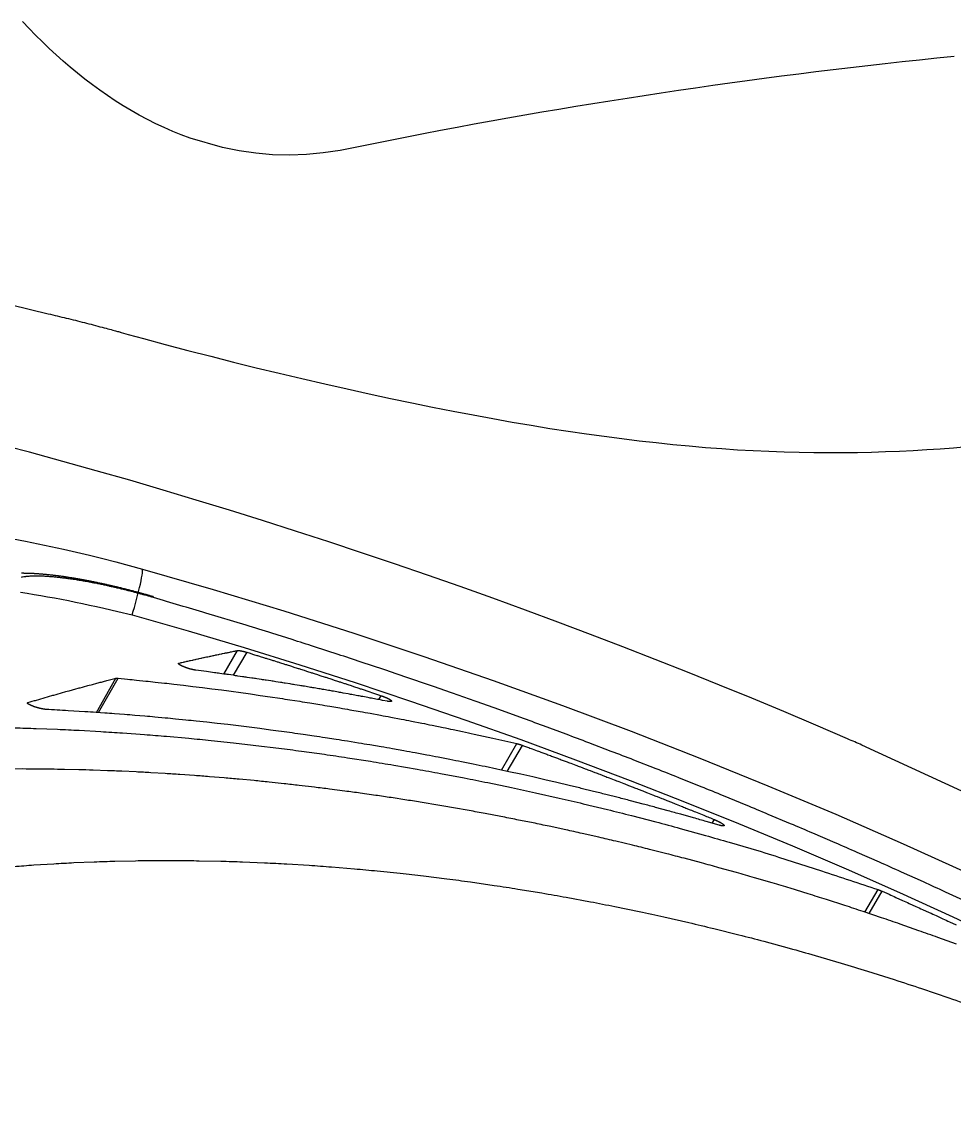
# Model space of a CAD drawing. Extents: x 403 to 503, y 484 to 637.
# Drawn here: x 419.507 to 423.041, y 522.696 to 526.83 of the extents above; entities that cross this region are included whole.
import ezdxf

# ---------------------------------------------------------------- set-up
doc = ezdxf.new("R2010")
doc.units = 0
doc.header["$MEASUREMENT"] = 0
doc.layers.add('1', color=4, linetype='Continuous')
doc.layers.add('204', color=7, linetype='Continuous')

# ---------------------------------------------------------------- blocks, each defined once
blk = doc.blocks.new('69')
at = {"layer": '204', "color": 4, "linetype": 'Continuous'}
for p, q in [((-3.0141, 4.8357), (-2.9632, 4.9246)), ((-2.9277, 4.9183), (-2.9795, 4.8309)), ((-3.1857, 4.8742), (-3.184, 4.8772)), ((-3.4974, 4.6901), (-3.4233, 4.8196)), ((-3.4898, 4.6896), (-3.4148, 4.8198)), ((-3.7586, 4.7249), (-3.7571, 4.7275)), ((-2.4266, 4.7387), (-2.4177, 4.7537)), ((-1.9615, 4.4713), (-1.9032, 4.5718)), ((-1.94, 4.4667), (-1.8817, 4.5652)), ((-1.1627, 4.27), (-1.1545, 4.2837)), ((-0.5844, 3.9331), (-0.5346, 4.0185)), ((-0.5683, 3.9278), (-0.5183, 4.012))]:
    blk.add_line(p, q, dxfattribs=at)
for points in [[(-3.2828, 5.1292), (-3.2866, 5.1303, 0.00024), (-3.2903, 5.1314), (-3.294, 5.1325, 0.000239), (-3.2978, 5.1335), (-3.3015, 5.1346, 0.00033), (-3.3053, 5.1356), (-3.309, 5.1367, 0.000311), (-3.3127, 5.1377), (-3.3165, 5.1388, 0.000315), (-3.3202, 5.1398), (-3.3239, 5.1408, 0.00031), (-3.3276, 5.1418), (-3.3314, 5.1429, 0.000314), (-3.3351, 5.1439), (-3.3388, 5.1449, 0.000316), (-3.3425, 5.1459), (-3.3462, 5.1469, 0.000319), (-3.35, 5.1478), (-3.3537, 5.1488, 0.000319), (-3.3574, 5.1498), (-3.3611, 5.1508, 0.000316), (-3.3648, 5.1517), (-3.3685, 5.1527, 0.000315), (-3.3722, 5.1536), (-3.3759, 5.1546, 0.000319), (-3.3796, 5.1555), (-3.3833, 5.1565, 0.000322), (-3.387, 5.1574), (-3.3906, 5.1583, 0.000325), (-3.3943, 5.1592), (-3.398, 5.1601, 0.000329), (-3.4017, 5.161), (-3.4053, 5.1619, 0.000332), (-3.409, 5.1628), (-3.4126, 5.1637, 0.000336), (-3.4163, 5.1646), (-3.4199, 5.1655, 0.000338), (-3.4236, 5.1663), (-3.4272, 5.1672, 0.000338), (-3.4308, 5.1681), (-3.4345, 5.1689, 0.000338), (-3.4381, 5.1697), (-3.4417, 5.1706, 0.000339), (-3.4453, 5.1714), (-3.4489, 5.1722, 0.00034), (-3.4525, 5.173), (-3.4561, 5.1738, 0.000343), (-3.4597, 5.1746), (-3.4633, 5.1754, 0.000347), (-3.4668, 5.1762), (-3.4704, 5.177, 0.000351), (-3.474, 5.1778), (-3.4775, 5.1785, 0.000355), (-3.4811, 5.1793), (-3.4846, 5.1801, 0.000359), (-3.4881, 5.1808), (-3.4917, 5.1816, 0.000364), (-3.4952, 5.1823), (-3.4987, 5.183, 0.000369), (-3.5022, 5.1837), (-3.5057, 5.1844, 0.000373), (-3.5092, 5.1851), (-3.5127, 5.1858, 0.000378), (-3.5161, 5.1865), (-3.5196, 5.1872, 0.000383), (-3.5231, 5.1879), (-3.5265, 5.1886, 0.000387), (-3.53, 5.1892), (-3.5334, 5.1899, 0.000389), (-3.5368, 5.1905), (-3.5402, 5.1912, 0.000393), (-3.5436, 5.1918), (-3.547, 5.1924, 0.000396), (-3.5504, 5.1931), (-3.5538, 5.1937, 0.0004), (-3.5572, 5.1943), (-3.5606, 5.1949, 0.000403), (-3.5639, 5.1955), (-3.5673, 5.1961, 0.000408), (-3.5706, 5.1966), (-3.5739, 5.1972, 0.000412), (-3.5773, 5.1978), (-3.5806, 5.1983, 0.000417), (-3.5839, 5.1989), (-3.5871, 5.1994, 0.000424), (-3.5904, 5.1999), (-3.5937, 5.2005, 0.000433), (-3.5969, 5.201), (-3.6002, 5.2015, 0.000441), (-3.6034, 5.202), (-3.6067, 5.2025, 0.00045), (-3.6099, 5.203), (-3.6131, 5.2035, 0.000459), (-3.6163, 5.2039), (-3.6195, 5.2044, 0.000468), (-3.6226, 5.2049), (-3.6258, 5.2053, 0.000477), (-3.629, 5.2057), (-3.6321, 5.2062, 0.000487), (-3.6352, 5.2066), (-3.6384, 5.207, 0.000497), (-3.6415, 5.2074), (-3.6446, 5.2078, 0.000507), (-3.6477, 5.2082), (-3.6508, 5.2086, 0.000518), (-3.6538, 5.209), (-3.6569, 5.2094, 0.000529), (-3.6599, 5.2097), (-3.663, 5.2101, 0.00054), (-3.666, 5.2104), (-3.669, 5.2108, 0.000552), (-3.672, 5.2111), (-3.675, 5.2114, 0.000563), (-3.678, 5.2117), (-3.681, 5.2121, 0.000576), (-3.6839, 5.2124), (-3.6869, 5.2126, 0.000588), (-3.6898, 5.2129), (-3.6927, 5.2132, 0.000601), (-3.6957, 5.2135), (-3.6986, 5.2137, 0.000617), (-3.7015, 5.214), (-3.7043, 5.2142, 0.000634), (-3.7072, 5.2145), (-3.7101, 5.2147, 0.000652), (-3.7129, 5.2149), (-3.7158, 5.2151, 0.000669), (-3.7186, 5.2153), (-3.7214, 5.2155, 0.000687), (-3.7242, 5.2157), (-3.727, 5.2159, 0.000705), (-3.7298, 5.216), (-3.7326, 5.2162, 0.000723), (-3.7354, 5.2163), (-3.7381, 5.2165, 0.00074), (-3.7409, 5.2166), (-3.7436, 5.2167, 0.000758), (-3.7463, 5.2168), (-3.7491, 5.2169, 0.000776), (-3.7518, 5.217), (-3.7545, 5.2171, 0.000794), (-3.7572, 5.2172), (-3.7598, 5.2173, 0.000812), (-3.7625, 5.2173), (-3.7652, 5.2174, 0.00083), (-3.7678, 5.2174), (-3.7705, 5.2174, 0.000848), (-3.7731, 5.2175), (-3.7758, 5.2175, 0.000865), (-3.7784, 5.2175), (-3.781, 5.2175, 0.00089)], [(-3.281, 5.1255), (-3.2875, 5.1274, 0.000569), (-3.294, 5.1292), (-3.3004, 5.1311, 0.000571), (-3.3069, 5.1329), (-3.3134, 5.1347, 0.000571), (-3.3198, 5.1365), (-3.3263, 5.1382, 0.000573), (-3.3327, 5.14), (-3.3392, 5.1417, 0.000576), (-3.3456, 5.1434), (-3.352, 5.1451, 0.000579), (-3.3584, 5.1468), (-3.3648, 5.1485, 0.000584), (-3.3712, 5.1501), (-3.3776, 5.1517, 0.000589), (-3.3839, 5.1533), (-3.3903, 5.1549, 0.000596), (-3.3966, 5.1564), (-3.4029, 5.158, 0.000604), (-3.4092, 5.1595), (-3.4155, 5.161, 0.000613), (-3.4217, 5.1624), (-3.428, 5.1639, 0.000623), (-3.4342, 5.1653), (-3.4404, 5.1667, 0.000634), (-3.4465, 5.1681), (-3.4527, 5.1695, 0.000643), (-3.4588, 5.1708), (-3.4649, 5.1721, 0.000652), (-3.4709, 5.1734), (-3.477, 5.1747, 0.000662), (-3.483, 5.176), (-3.489, 5.1772, 0.000674), (-3.4949, 5.1784), (-3.5008, 5.1796, 0.000687), (-3.5067, 5.1808), (-3.5126, 5.1819, 0.000701), (-3.5184, 5.183), (-3.5242, 5.1841, 0.000718), (-3.53, 5.1852), (-3.5357, 5.1862, 0.000736), (-3.5414, 5.1872), (-3.547, 5.1882, 0.000757), (-3.5526, 5.1892), (-3.5582, 5.1901, 0.00078), (-3.5637, 5.191), (-3.5692, 5.1919, 0.000805), (-3.5747, 5.1928), (-3.5801, 5.1937, 0.000833), (-3.5855, 5.1945), (-3.5908, 5.1953, 0.000861), (-3.5961, 5.196), (-3.6013, 5.1968, 0.000888), (-3.6065, 5.1975), (-3.6116, 5.1982, 0.000919), (-3.6167, 5.1989), (-3.6218, 5.1995, 0.000953), (-3.6268, 5.2001), (-3.6317, 5.2007, 0.00099), (-3.6366, 5.2013), (-3.6414, 5.2018, 0.001032), (-3.6462, 5.2023), (-3.651, 5.2028, 0.001079), (-3.6557, 5.2033), (-3.6603, 5.2037, 0.00113), (-3.6649, 5.2041), (-3.6694, 5.2045, 0.001188), (-3.6738, 5.2048), (-3.6782, 5.2052, 0.001253), (-3.6826, 5.2055), (-3.6869, 5.2057, 0.001325), (-3.6911, 5.206), (-3.6953, 5.2062, 0.001407), (-3.6994, 5.2064), (-3.7034, 5.2066, 0.001499), (-3.7074, 5.2067), (-3.7114, 5.2068, 0.001599), (-3.7152, 5.2069), (-3.719, 5.207, 0.001703), (-3.7227, 5.207), (-3.7264, 5.207, 0.001822), (-3.73, 5.207), (-3.7335, 5.2069, 0.001957), (-3.737, 5.2068), (-3.7404, 5.2067, 0.00211), (-3.7437, 5.2066), (-3.747, 5.2065, 0.002291), (-3.7502, 5.2063), (-3.7533, 5.2061, 0.002476), (-3.7563, 5.2058), (-3.7593, 5.2056, 0.002781), (-3.7622, 5.2053), (-3.7651, 5.2049, 0.002806), (-3.7678, 5.2046), (-3.7702, 5.2043, 0.0042), (-3.7731, 5.2038), (-3.7774, 5.2031, 0.004306), (-3.7828, 5.202)], [(-3.281, 5.1255), (-3.281, 5.1257, 0.003227), (-3.2811, 5.1259), (-3.2811, 5.1261, 0.003567), (-3.2811, 5.1263), (-3.2812, 5.1265, 0.004031), (-3.2812, 5.1267), (-3.2813, 5.1269, 0.004561), (-3.2813, 5.1271), (-3.2814, 5.1272, 0.005195), (-3.2814, 5.1274), (-3.2815, 5.1275, 0.005948), (-3.2815, 5.1277), (-3.2816, 5.1278, 0.006846), (-3.2816, 5.128), (-3.2817, 5.1281, 0.007909), (-3.2817, 5.1282), (-3.2818, 5.1283, 0.009184), (-3.2819, 5.1284), (-3.2819, 5.1285, 0.010572), (-3.282, 5.1286), (-3.2821, 5.1287, 0.012513), (-3.2822, 5.1288), (-3.2822, 5.1289, 0.013143), (-3.2823, 5.129), (-3.2824, 5.129, 0.020001), (-3.2825, 5.1291), (-3.2826, 5.1292, 0.019572), (-3.2828, 5.1292)], [(-0.1953, 3.9708), (-0.2786, 4.0092, 0.001058), (-0.362, 4.0473), (-0.4456, 4.085, 0.001059), (-0.5294, 4.1224), (-0.6133, 4.1594, 0.001059), (-0.6973, 4.196), (-0.7815, 4.2323, 0.001059), (-0.8659, 4.2682), (-0.9504, 4.3038, 0.001058), (-1.035, 4.339), (-1.1198, 4.3738, 0.001057), (-1.2047, 4.4083), (-1.2898, 4.4424, 0.001056), (-1.375, 4.4761), (-1.4603, 4.5095, 0.001055), (-1.5458, 4.5425), (-1.6314, 4.5752, 0.001054), (-1.7171, 4.6074), (-1.803, 4.6394, 0.001054), (-1.889, 4.6709), (-1.9752, 4.7021, 0.001052), (-2.0614, 4.7329), (-2.1477, 4.7633, 0.001055), (-2.2343, 4.7934), (-2.3211, 4.8232, 0.001045), (-2.4076, 4.8525), (-2.4938, 4.8813, 0.001077), (-2.5814, 4.9101), (-2.6713, 4.9391, 0.000974), (-2.7557, 4.9662), (-2.8321, 4.9904, 0.001373), (-2.9304, 5.0208), (-3.0821, 5.0664, 0.001156), (-3.281, 5.1255)], [(-3.184, 4.8772), (-3.1786, 4.8785, -0.000186), (-3.1732, 4.8797), (-3.1677, 4.881, -0.000186), (-3.1623, 4.8822), (-3.1569, 4.8834, -0.000185), (-3.1514, 4.8847), (-3.146, 4.8859, -0.000185), (-3.1405, 4.8871), (-3.1351, 4.8883, -0.000185), (-3.1296, 4.8895), (-3.1241, 4.8908, -0.000185), (-3.1187, 4.892), (-3.1132, 4.8932, -0.000184), (-3.1077, 4.8944), (-3.1022, 4.8956, -0.000184), (-3.0967, 4.8968), (-3.0912, 4.898, -0.000184), (-3.0857, 4.8992), (-3.0802, 4.9004, -0.000184), (-3.0747, 4.9015), (-3.0692, 4.9027, -0.000183), (-3.0636, 4.9039), (-3.0581, 4.9051, -0.000183), (-3.0526, 4.9063), (-3.047, 4.9074, -0.000183), (-3.0415, 4.9086), (-3.0359, 4.9098, -0.000183), (-3.0304, 4.9109), (-3.0248, 4.9121, -0.000181), (-3.0192, 4.9132), (-3.0137, 4.9144, -0.000186), (-3.0081, 4.9155), (-3.0023, 4.9167, -0.000168), (-2.9969, 4.9178), (-2.992, 4.9188, -0.000237), (-2.9857, 4.9201), (-2.976, 4.9221, -0.000199), (-2.9632, 4.9246)], [(-2.9632, 4.9246), (-2.963, 4.9247, -0.007335), (-2.9627, 4.9247), (-2.9624, 4.9248, -0.006145), (-2.962, 4.9248), (-2.9617, 4.9248, -0.005157), (-2.9614, 4.9248), (-2.961, 4.9249, -0.0044), (-2.9606, 4.9249), (-2.9602, 4.9249, -0.003799), (-2.9598, 4.9249), (-2.9594, 4.9249, -0.003318), (-2.959, 4.9249), (-2.9586, 4.9248, -0.002928), (-2.9581, 4.9248), (-2.9577, 4.9248, -0.002609), (-2.9572, 4.9248), (-2.9567, 4.9247, -0.002345), (-2.9562, 4.9247), (-2.9557, 4.9246, -0.002125), (-2.9552, 4.9246), (-2.9546, 4.9245, -0.001939), (-2.9541, 4.9244), (-2.9535, 4.9244, -0.001782), (-2.953, 4.9243), (-2.9524, 4.9242, -0.001649), (-2.9518, 4.9241), (-2.9512, 4.924, -0.001534), (-2.9506, 4.9239), (-2.95, 4.9238, -0.001435), (-2.9494, 4.9237), (-2.9487, 4.9236, -0.001348), (-2.9481, 4.9235), (-2.9474, 4.9233, -0.001274), (-2.9467, 4.9232), (-2.9461, 4.9231, -0.001204), (-2.9454, 4.9229), (-2.9447, 4.9228, -0.001145), (-2.944, 4.9226), (-2.9433, 4.9225, -0.001094), (-2.9426, 4.9223), (-2.9419, 4.9222, -0.001049), (-2.9412, 4.922), (-2.9405, 4.9218, -0.00101), (-2.9398, 4.9217), (-2.9391, 4.9215, -0.000976), (-2.9383, 4.9213), (-2.9376, 4.9211, -0.00095), (-2.9368, 4.9209), (-2.9361, 4.9207, -0.000917), (-2.9354, 4.9205), (-2.9346, 4.9203, -0.000925), (-2.9339, 4.9201), (-2.9331, 4.9199, -0.000819), (-2.9323, 4.9197), (-2.9317, 4.9195, -0.001146), (-2.9308, 4.9192), (-2.9295, 4.9188, -0.000943), (-2.9277, 4.9183)], [(-2.9277, 4.9183), (-2.9149, 4.9144, -0.000165), (-2.9022, 4.9104), (-2.8894, 4.9064, -0.000165), (-2.8766, 4.9025), (-2.8638, 4.8985, -0.000165), (-2.851, 4.8945), (-2.8382, 4.8905, -0.000165), (-2.8254, 4.8865), (-2.8127, 4.8825, -0.000165), (-2.7999, 4.8784), (-2.7871, 4.8744, -0.000165), (-2.7743, 4.8703), (-2.7616, 4.8663, -0.000165), (-2.7488, 4.8622), (-2.736, 4.8582, -0.000165), (-2.7233, 4.8541), (-2.7105, 4.85, -0.000165), (-2.6978, 4.8459), (-2.685, 4.8418, -0.000165), (-2.6722, 4.8377), (-2.6595, 4.8336, -0.000165), (-2.6467, 4.8294), (-2.634, 4.8253, -0.000165), (-2.6213, 4.8212), (-2.6085, 4.817, -0.000165), (-2.5958, 4.8128), (-2.5831, 4.8087, -0.000165), (-2.5703, 4.8045), (-2.5576, 4.8003, -0.000164), (-2.5449, 4.7961), (-2.5322, 4.7919, -0.000169), (-2.5194, 4.7877), (-2.5063, 4.7833, -0.000153), (-2.494, 4.7792), (-2.4828, 4.7755, -0.000216), (-2.4685, 4.7707), (-2.4465, 4.7633, -0.000181), (-2.4177, 4.7537)], [(-3.12, 4.85), (-3.1207, 4.8501, -0.002204), (-3.1215, 4.8503), (-3.1223, 4.8504, -0.002023), (-3.1231, 4.8505), (-3.124, 4.8506, -0.001839), (-3.1248, 4.8508), (-3.1257, 4.851, -0.001694), (-3.1266, 4.8511), (-3.1274, 4.8513, -0.001573), (-3.1283, 4.8515), (-3.1292, 4.8517, -0.001472), (-3.1302, 4.8519), (-3.1311, 4.8521, -0.001388), (-3.132, 4.8523), (-3.133, 4.8525, -0.001318), (-3.134, 4.8527), (-3.1349, 4.853, -0.001261), (-3.1359, 4.8532), (-3.1369, 4.8535, -0.001215), (-3.1379, 4.8537), (-3.1389, 4.854, -0.001177), (-3.1399, 4.8543), (-3.1409, 4.8545, -0.001148), (-3.1419, 4.8548), (-3.143, 4.8551, -0.001127), (-3.144, 4.8554), (-3.145, 4.8557, -0.001112), (-3.1461, 4.856), (-3.1471, 4.8563, -0.001104), (-3.1481, 4.8567), (-3.1492, 4.857, -0.001102), (-3.1502, 4.8573), (-3.1513, 4.8576, -0.001109), (-3.1523, 4.858), (-3.1533, 4.8583, -0.001111), (-3.1543, 4.8587), (-3.1554, 4.859, -0.001124), (-3.1564, 4.8594), (-3.1574, 4.8597, -0.001142), (-3.1584, 4.8601), (-3.1593, 4.8604, -0.001169), (-3.1603, 4.8608), (-3.1613, 4.8612, -0.001204), (-3.1622, 4.8615), (-3.1632, 4.8619, -0.001248), (-3.1641, 4.8622), (-3.165, 4.8626, -0.001303), (-3.166, 4.863), (-3.1668, 4.8634, -0.00137), (-3.1677, 4.8637), (-3.1686, 4.8641, -0.001451), (-3.1695, 4.8645), (-3.1703, 4.8648, -0.001549), (-3.1711, 4.8652), (-3.172, 4.8656, -0.001667), (-3.1728, 4.8659), (-3.1735, 4.8663, -0.001809), (-3.1743, 4.8667), (-3.175, 4.867, -0.00198), (-3.1758, 4.8674), (-3.1765, 4.8678, -0.002193), (-3.1772, 4.8681), (-3.1778, 4.8685, -0.002449), (-3.1785, 4.8688), (-3.1791, 4.8692, -0.00275), (-3.1797, 4.8695), (-3.1803, 4.8698, -0.003138), (-3.1808, 4.8702), (-3.1813, 4.8705, -0.003631), (-3.1818, 4.8708), (-3.1823, 4.8712, -0.004274), (-3.1827, 4.8715), (-3.1832, 4.8718, -0.005125), (-3.1836, 4.8721), (-3.1839, 4.8724, -0.006279), (-3.1843, 4.8727), (-3.1846, 4.8729, -0.007882), (-3.1849, 4.8732), (-3.1851, 4.8735, -0.010146), (-3.1854, 4.8738), (-3.1856, 4.874, -0.013409), (-3.1858, 4.8743), (-3.1859, 4.8745, -0.01803), (-3.186, 4.8747), (-3.1861, 4.875, -0.024539), (-3.1862, 4.8752), (-3.1862, 4.8754, -0.032453), (-3.1862, 4.8756), (-3.1862, 4.8758, -0.038488), (-3.1861, 4.8759), (-3.186, 4.8761, -0.039825), (-3.1859, 4.8763), (-3.1858, 4.8764, -0.029459), (-3.1856, 4.8766), (-3.1855, 4.8767, -0.035548), (-3.1852, 4.8768), (-3.1847, 4.877, -0.017049), (-3.184, 4.8772)], [(-2.3937, 4.7324), (-2.4125, 4.736, 0.000388), (-2.4313, 4.7396), (-2.45, 4.7431, 0.000392), (-2.4687, 4.7466), (-2.4874, 4.7501, 0.00039), (-2.506, 4.7536), (-2.5246, 4.757, 0.000389), (-2.5432, 4.7603), (-2.5617, 4.7637, 0.000389), (-2.5802, 4.767), (-2.5987, 4.7702, 0.000388), (-2.6171, 4.7735), (-2.6355, 4.7766, 0.000387), (-2.6539, 4.7798), (-2.6723, 4.7829, 0.000386), (-2.6906, 4.786), (-2.7088, 4.7891, 0.000386), (-2.7271, 4.7921), (-2.7453, 4.7951, 0.000385), (-2.7635, 4.798), (-2.7816, 4.8009, 0.000384), (-2.7997, 4.8038), (-2.8178, 4.8067, 0.000383), (-2.8358, 4.8095), (-2.8538, 4.8123, 0.000382), (-2.8718, 4.815), (-2.8898, 4.8177, 0.000382), (-2.9077, 4.8204), (-2.9256, 4.8231, 0.000378), (-2.9434, 4.8257), (-2.9611, 4.8282, 0.000389), (-2.979, 4.8308), (-2.9973, 4.8334, 0.000352), (-3.0144, 4.8358), (-3.0299, 4.838, 0.000492), (-3.0497, 4.8407), (-3.0802, 4.8448, 0.000416), (-3.12, 4.85)], [(-3.7571, 4.7275), (-3.7489, 4.73, -0.000254), (-3.7408, 4.7324), (-3.7326, 4.7348, -0.000253), (-3.7244, 4.7372), (-3.7163, 4.7396, -0.000253), (-3.7081, 4.742), (-3.6999, 4.7444, -0.000252), (-3.6916, 4.7467), (-3.6834, 4.7491, -0.000251), (-3.6752, 4.7515), (-3.6669, 4.7538, -0.000251), (-3.6587, 4.7562), (-3.6504, 4.7585, -0.00025), (-3.6421, 4.7609), (-3.6339, 4.7632, -0.00025), (-3.6256, 4.7655), (-3.6173, 4.7679, -0.000249), (-3.6089, 4.7702), (-3.6006, 4.7725, -0.000249), (-3.5923, 4.7748), (-3.5839, 4.7771, -0.000248), (-3.5756, 4.7794), (-3.5672, 4.7817, -0.000247), (-3.5588, 4.784), (-3.5504, 4.7862, -0.000247), (-3.542, 4.7885), (-3.5336, 4.7908, -0.000247), (-3.5252, 4.793), (-3.5167, 4.7953, -0.000244), (-3.5083, 4.7975), (-3.4999, 4.7997, -0.000251), (-3.4914, 4.802), (-3.4827, 4.8043, -0.000226), (-3.4744, 4.8064), (-3.467, 4.8084, -0.000319), (-3.4574, 4.8109), (-3.4427, 4.8147, -0.000267), (-3.4233, 4.8196)], [(-3.4233, 4.8196), (-3.4232, 4.8197, -0.004387), (-3.4231, 4.8197), (-3.4229, 4.8197, -0.003962), (-3.4228, 4.8198), (-3.4226, 4.8198, -0.003573), (-3.4224, 4.8198), (-3.4223, 4.8198, -0.00324), (-3.4221, 4.8199), (-3.422, 4.8199, -0.00295), (-3.4218, 4.8199), (-3.4216, 4.8199, -0.002697), (-3.4214, 4.8199), (-3.4212, 4.8199, -0.002476), (-3.421, 4.82), (-3.4209, 4.82, -0.00228), (-3.4207, 4.82), (-3.4205, 4.82, -0.002108), (-3.4202, 4.82), (-3.42, 4.82, -0.001955), (-3.4198, 4.82), (-3.4196, 4.82, -0.00182), (-3.4194, 4.82), (-3.4192, 4.82, -0.001699), (-3.4189, 4.82), (-3.4187, 4.82, -0.001589), (-3.4185, 4.82), (-3.4182, 4.82, -0.001496), (-3.418, 4.82), (-3.4177, 4.82, -0.001394), (-3.4175, 4.82), (-3.4172, 4.8199, -0.001359), (-3.417, 4.8199), (-3.4167, 4.8199, -0.001154), (-3.4165, 4.8199), (-3.4162, 4.8199, -0.001579), (-3.4159, 4.8199), (-3.4155, 4.8198, -0.001209), (-3.4148, 4.8198)], [(-3.4148, 4.8198), (-3.38, 4.8164, -0.000797), (-3.345, 4.8128), (-3.3099, 4.8092, -0.000781), (-3.2746, 4.8054), (-3.2391, 4.8015, -0.000791), (-3.2035, 4.7975), (-3.1678, 4.7933, -0.000794), (-3.1319, 4.789), (-3.0958, 4.7845, -0.000799), (-3.0596, 4.7799), (-3.0232, 4.7752, -0.000803), (-2.9867, 4.7704), (-2.95, 4.7654, -0.000807), (-2.9131, 4.7602), (-2.8762, 4.7549, -0.000811), (-2.839, 4.7495), (-2.8017, 4.7439, -0.000815), (-2.7643, 4.7382), (-2.7267, 4.7323, -0.000819), (-2.6889, 4.7263), (-2.6511, 4.7201, -0.000822), (-2.613, 4.7137), (-2.5748, 4.7072, -0.000826), (-2.5365, 4.7006), (-2.498, 4.6938, -0.000829), (-2.4594, 4.6868), (-2.4206, 4.6797, -0.000834), (-2.3817, 4.6724), (-2.3425, 4.6649, -0.00083), (-2.3034, 4.6573), (-2.2643, 4.6496, -0.00086), (-2.2245, 4.6416), (-2.1835, 4.6332, -0.000777), (-2.145, 4.6252), (-2.1101, 4.6179, -0.001113), (-2.065, 4.6081), (-1.9951, 4.5925, -0.000927), (-1.9032, 4.5718)], [(-3.6879, 4.7015), (-3.6886, 4.7015, -0.003242), (-3.6893, 4.7016), (-3.6901, 4.7016, -0.002864), (-3.6909, 4.7017), (-3.6917, 4.7018, -0.002512), (-3.6925, 4.7019), (-3.6933, 4.702, -0.002243), (-3.6942, 4.7021), (-3.695, 4.7022, -0.002023), (-3.6959, 4.7023), (-3.6968, 4.7025, -0.001846), (-3.6977, 4.7026), (-3.6987, 4.7028, -0.001701), (-3.6996, 4.7029), (-3.7006, 4.7031, -0.001582), (-3.7016, 4.7033), (-3.7026, 4.7035, -0.001485), (-3.7036, 4.7037), (-3.7046, 4.7039, -0.001404), (-3.7056, 4.7041), (-3.7067, 4.7044, -0.001335), (-3.7077, 4.7046), (-3.7088, 4.7048, -0.001278), (-3.7099, 4.7051), (-3.7109, 4.7053, -0.001231), (-3.712, 4.7056), (-3.7131, 4.7059, -0.001196), (-3.7142, 4.7062), (-3.7153, 4.7064, -0.001168), (-3.7163, 4.7067), (-3.7174, 4.707, -0.001149), (-3.7185, 4.7073), (-3.7196, 4.7076, -0.001138), (-3.7207, 4.7079), (-3.7218, 4.7083, -0.001135), (-3.7229, 4.7086), (-3.7239, 4.7089, -0.001138), (-3.725, 4.7092), (-3.7261, 4.7096, -0.00115), (-3.7272, 4.7099), (-3.7282, 4.7102, -0.001169), (-3.7293, 4.7106), (-3.7303, 4.7109, -0.001197), (-3.7314, 4.7113), (-3.7324, 4.7117, -0.001232), (-3.7335, 4.712), (-3.7345, 4.7124, -0.001276), (-3.7355, 4.7127), (-3.7365, 4.7131, -0.001328), (-3.7375, 4.7135), (-3.7384, 4.7138, -0.001387), (-3.7394, 4.7142), (-3.7403, 4.7146, -0.001463), (-3.7412, 4.7149), (-3.7421, 4.7153, -0.001555), (-3.743, 4.7156), (-3.7438, 4.716, -0.001666), (-3.7447, 4.7164), (-3.7455, 4.7167, -0.001802), (-3.7463, 4.7171), (-3.7471, 4.7174, -0.001967), (-3.7479, 4.7178), (-3.7486, 4.7182, -0.002171), (-3.7493, 4.7185), (-3.75, 4.7189, -0.002424), (-3.7507, 4.7192), (-3.7514, 4.7195, -0.00274), (-3.752, 4.7199), (-3.7526, 4.7202, -0.003141), (-3.7532, 4.7205), (-3.7537, 4.7209, -0.003656), (-3.7543, 4.7212), (-3.7548, 4.7215, -0.00433), (-3.7552, 4.7218), (-3.7557, 4.7221, -0.005229), (-3.7561, 4.7225), (-3.7565, 4.7228, -0.006457), (-3.7569, 4.7231), (-3.7572, 4.7233, -0.00817), (-3.7575, 4.7236), (-3.7578, 4.7239, -0.010763), (-3.7581, 4.7242), (-3.7583, 4.7244, -0.014343), (-3.7585, 4.7247), (-3.7586, 4.7249, -0.019678), (-3.7587, 4.7252), (-3.7588, 4.7254, -0.027187), (-3.7589, 4.7256), (-3.7589, 4.7258, -0.035742), (-3.7589, 4.726), (-3.7588, 4.7262, -0.042436), (-3.7588, 4.7264), (-3.7587, 4.7266, -0.035707), (-3.7585, 4.7267), (-3.7584, 4.7269, -0.044433), (-3.7582, 4.7271), (-3.7577, 4.7273, -0.021142), (-3.7571, 4.7275)], [(-2.4177, 4.7537), (-2.4167, 4.7533, -0.001058), (-2.4158, 4.753), (-2.4148, 4.7527, -0.001059), (-2.4139, 4.7523), (-2.4129, 4.752, -0.001058), (-2.412, 4.7516), (-2.411, 4.7513, -0.001064), (-2.4101, 4.751), (-2.4092, 4.7506, -0.001076), (-2.4082, 4.7502), (-2.4073, 4.7499, -0.001094), (-2.4064, 4.7495), (-2.4055, 4.7492, -0.001119), (-2.4046, 4.7488), (-2.4037, 4.7484, -0.001148), (-2.4028, 4.7481), (-2.4019, 4.7477, -0.001176), (-2.401, 4.7473), (-2.4002, 4.747, -0.001213), (-2.3993, 4.7466), (-2.3985, 4.7462, -0.00126), (-2.3977, 4.7458), (-2.3969, 4.7455, -0.001317), (-2.3961, 4.7451), (-2.3953, 4.7447, -0.001385), (-2.3946, 4.7444), (-2.3938, 4.744, -0.001465), (-2.3931, 4.7437), (-2.3923, 4.7433, -0.001561), (-2.3916, 4.7429), (-2.3909, 4.7426, -0.001675), (-2.3903, 4.7422), (-2.3896, 4.7419, -0.001811), (-2.389, 4.7415), (-2.3883, 4.7412, -0.001975), (-2.3877, 4.7408), (-2.3871, 4.7405, -0.002174), (-2.3866, 4.7402), (-2.386, 4.7398, -0.002416), (-2.3855, 4.7395), (-2.3849, 4.7392, -0.002714), (-2.3844, 4.7389), (-2.384, 4.7385, -0.003085), (-2.3835, 4.7382), (-2.3831, 4.7379, -0.003553), (-2.3826, 4.7376), (-2.3822, 4.7373, -0.004151), (-2.3818, 4.737), (-2.3815, 4.7367, -0.004928), (-2.3811, 4.7364), (-2.3808, 4.7362, -0.005956), (-2.3805, 4.7359), (-2.3802, 4.7356, -0.007344), (-2.38, 4.7353), (-2.3797, 4.7351, -0.009254), (-2.3795, 4.7348), (-2.3794, 4.7346, -0.011928), (-2.3792, 4.7343), (-2.379, 4.7341, -0.015737), (-2.3789, 4.7339), (-2.3788, 4.7337, -0.021498), (-2.3788, 4.7335), (-2.3787, 4.7333, -0.02815), (-2.3787, 4.7331), (-2.3787, 4.7329, -0.034674), (-2.3788, 4.7327), (-2.3788, 4.7325, -0.037246), (-2.3789, 4.7324), (-2.379, 4.7322, -0.033907), (-2.3792, 4.7321), (-2.3793, 4.732, -0.0272), (-2.3795, 4.7318), (-2.3797, 4.7317, -0.020584), (-2.38, 4.7316), (-2.3802, 4.7315, -0.015434), (-2.3805, 4.7314), (-2.3808, 4.7314, -0.011726), (-2.3812, 4.7313), (-2.3815, 4.7313, -0.009095), (-2.3819, 4.7312), (-2.3823, 4.7312, -0.007214), (-2.3827, 4.7312), (-2.3832, 4.7311, -0.005841), (-2.3836, 4.7311), (-2.3841, 4.7311, -0.004836), (-2.3846, 4.7312), (-2.3852, 4.7312, -0.004092), (-2.3857, 4.7312), (-2.3863, 4.7313, -0.003475), (-2.3869, 4.7313), (-2.3875, 4.7314, -0.003137), (-2.3881, 4.7314), (-2.3888, 4.7315, -0.002466), (-2.3894, 4.7316), (-2.39, 4.7317, -0.003256), (-2.3908, 4.7318), (-2.3921, 4.732, -0.002274), (-2.3937, 4.7324)], [(-1.137, 4.2626), (-1.1855, 4.2766, 0.001026), (-1.2338, 4.2904), (-1.2819, 4.3039, 0.001048), (-1.3298, 4.3171), (-1.3775, 4.3301, 0.001036), (-1.425, 4.3427), (-1.4723, 4.3552, 0.001033), (-1.5195, 4.3673), (-1.5664, 4.3792, 0.001027), (-1.6131, 4.3909), (-1.6596, 4.4023, 0.001021), (-1.7059, 4.4134), (-1.752, 4.4243, 0.001015), (-1.7979, 4.435), (-1.8436, 4.4454, 0.001009), (-1.8891, 4.4555), (-1.9343, 4.4655, 0.001003), (-1.9794, 4.4752), (-2.0242, 4.4846, 0.000996), (-2.0688, 4.4938), (-2.1132, 4.5028, 0.00099), (-2.1574, 4.5116), (-2.2014, 4.5201, 0.000983), (-2.2452, 4.5285), (-2.2887, 4.5366, 0.000975), (-2.3321, 4.5445), (-2.3753, 4.5522, 0.000972), (-2.4183, 4.5597), (-2.4611, 4.5669, 0.000969), (-2.5037, 4.574), (-2.5461, 4.5809, 0.000965), (-2.5883, 4.5876), (-2.6303, 4.594, 0.000961), (-2.6722, 4.6003), (-2.7138, 4.6064, 0.000957), (-2.7552, 4.6123), (-2.7964, 4.618, 0.000953), (-2.8374, 4.6235), (-2.8783, 4.6289, 0.000949), (-2.9189, 4.634), (-2.9593, 4.639, 0.000945), (-2.9995, 4.6438), (-3.0395, 4.6484, 0.000941), (-3.0793, 4.6528), (-3.119, 4.6571, 0.000936), (-3.1583, 4.6612), (-3.1975, 4.6651, 0.000933), (-3.2365, 4.6688), (-3.2754, 4.6724, 0.000921), (-3.3139, 4.6758), (-3.3519, 4.6791, 0.000942), (-3.3904, 4.6822), (-3.4295, 4.6852, 0.000853), (-3.466, 4.6879), (-3.499, 4.6903, 0.001177), (-3.5408, 4.693), (-3.6047, 4.6968, 0.001001), (-3.6879, 4.7015)], [(-3.8061, 4.6317, -0.002085), (-3.7256, 4.6293), (-3.6446, 4.6262, -0.002087), (-3.563, 4.6223), (-3.4809, 4.6178, -0.002075), (-3.3983, 4.6125), (-3.3152, 4.6065, -0.002069), (-3.2316, 4.5998), (-3.1475, 4.5923, -0.002063), (-3.063, 4.584), (-2.978, 4.5751, -0.002059), (-2.8925, 4.5653), (-2.8065, 4.5548, -0.002056), (-2.7201, 4.5435), (-2.6333, 4.5314, -0.002054), (-2.546, 4.5185), (-2.4584, 4.5048, -0.002053), (-2.3703, 4.4903), (-2.2818, 4.475, -0.002052), (-2.1929, 4.4589), (-2.1036, 4.4419, -0.002053), (-2.014, 4.4241), (-1.9239, 4.4054, -0.002053), (-1.8335, 4.3859), (-1.7428, 4.3655, -0.00206), (-1.6517, 4.3442), (-1.5601, 4.322, -0.002043), (-1.4685, 4.2991), (-1.3772, 4.2754, -0.002112), (-1.284, 4.2503), (-1.1884, 4.2236, -0.001903), (-1.0983, 4.198), (-1.0168, 4.1744, -0.002729), (-0.9115, 4.1419), (-0.7485, 4.0892, -0.002263), (-0.5346, 4.0185)], [(-1.9032, 4.5718), (-1.9027, 4.5717, -0.001028), (-1.9023, 4.5716), (-1.9018, 4.5715, -0.000989), (-1.9013, 4.5713), (-1.9008, 4.5712, -0.000946), (-1.9003, 4.5711), (-1.8998, 4.5709, -0.000909), (-1.8993, 4.5708), (-1.8988, 4.5707, -0.000875), (-1.8982, 4.5705), (-1.8977, 4.5704, -0.000844), (-1.8972, 4.5703), (-1.8967, 4.5701, -0.000817), (-1.8961, 4.57), (-1.8956, 4.5698, -0.000792), (-1.8951, 4.5697), (-1.8945, 4.5695, -0.00077), (-1.894, 4.5693), (-1.8935, 4.5692, -0.000751), (-1.8929, 4.569), (-1.8924, 4.5688, -0.000733), (-1.8918, 4.5687), (-1.8913, 4.5685, -0.000718), (-1.8907, 4.5683), (-1.8902, 4.5681, -0.000704), (-1.8896, 4.568), (-1.8891, 4.5678, -0.000694), (-1.8885, 4.5676), (-1.8879, 4.5674, -0.000677), (-1.8874, 4.5672), (-1.8868, 4.567, -0.00069), (-1.8862, 4.5668), (-1.8856, 4.5666, -0.000616), (-1.8851, 4.5664), (-1.8846, 4.5663, -0.000866), (-1.884, 4.566), (-1.883, 4.5657, -0.000718), (-1.8817, 4.5652)], [(-1.8817, 4.5652), (-1.8634, 4.5585, -0.000226), (-1.8451, 4.5518), (-1.8268, 4.545, -0.000226), (-1.8085, 4.5383), (-1.7902, 4.5315, -0.000226), (-1.772, 4.5247), (-1.7537, 4.5179, -0.000226), (-1.7355, 4.511), (-1.7172, 4.5042, -0.000226), (-1.699, 4.4973), (-1.6807, 4.4905, -0.000226), (-1.6625, 4.4836), (-1.6443, 4.4766, -0.000226), (-1.6261, 4.4697), (-1.6078, 4.4628, -0.000226), (-1.5896, 4.4558), (-1.5714, 4.4488, -0.000226), (-1.5532, 4.4418), (-1.5351, 4.4348, -0.000226), (-1.5169, 4.4278), (-1.4987, 4.4207, -0.000226), (-1.4805, 4.4137), (-1.4624, 4.4066, -0.000226), (-1.4442, 4.3995), (-1.4261, 4.3924, -0.000226), (-1.4079, 4.3853), (-1.3898, 4.3781, -0.000227), (-1.3717, 4.371), (-1.3535, 4.3638, -0.000225), (-1.3354, 4.3566), (-1.3174, 4.3494, -0.000232), (-1.2992, 4.3421), (-1.2805, 4.3347, -0.00021), (-1.263, 4.3276), (-1.2471, 4.3213, -0.000296), (-1.2268, 4.3131), (-1.1955, 4.3004, -0.000249), (-1.1545, 4.2837)], [(-0.2368, 3.8111), (-0.3083, 3.8372, 0.00165), (-0.3795, 3.8627), (-0.4503, 3.8876, 0.001637), (-0.5208, 3.9118), (-0.5909, 3.9353, 0.001624), (-0.6607, 3.9582), (-0.73, 3.9805, 0.001612), (-0.799, 4.0022), (-0.8675, 4.0233, 0.0016), (-0.9356, 4.0437), (-1.0033, 4.0636, 0.001582), (-1.0706, 4.0829), (-1.1374, 4.1016, 0.001567), (-1.2038, 4.1197), (-1.2698, 4.1373, 0.001552), (-1.3353, 4.1543), (-1.4003, 4.1707, 0.001537), (-1.4649, 4.1867), (-1.529, 4.202, 0.001521), (-1.5926, 4.2169), (-1.6558, 4.2312, 0.001505), (-1.7184, 4.2451), (-1.7806, 4.2584, 0.001488), (-1.8422, 4.2713), (-1.9034, 4.2836, 0.001471), (-1.9641, 4.2955), (-2.0242, 4.307, 0.001459), (-2.084, 4.318), (-2.1436, 4.3286, 0.001453), (-2.2031, 4.3388), (-2.2623, 4.3486, 0.001457), (-2.3213, 4.358), (-2.3801, 4.3671, 0.001456), (-2.4388, 4.3757), (-2.4972, 4.384, 0.001458), (-2.5554, 4.3919), (-2.6134, 4.3995, 0.001458), (-2.6712, 4.4066), (-2.7287, 4.4134, 0.00146), (-2.786, 4.4198), (-2.8432, 4.4259, 0.001461), (-2.9, 4.4316), (-2.9567, 4.4369, 0.001463), (-3.0131, 4.4419), (-3.0693, 4.4465, 0.001466), (-3.1253, 4.4508), (-3.181, 4.4547, 0.001469), (-3.2365, 4.4583), (-3.2917, 4.4616, 0.001472), (-3.3467, 4.4645), (-3.4014, 4.467, 0.001476), (-3.4559, 4.4693), (-3.5101, 4.4711, 0.00148), (-3.5641, 4.4727), (-3.6178, 4.4739, 0.001484), (-3.6712, 4.4748), (-3.7243, 4.4754, 0.001493), (-3.7773, 4.4757), (-3.83, 4.4756, 0.001487)], [(-1.1545, 4.2837), (-1.1536, 4.2833, -0.001124), (-1.1526, 4.2829), (-1.1517, 4.2825, -0.001132), (-1.1507, 4.2821), (-1.1497, 4.2817, -0.00113), (-1.1488, 4.2813), (-1.1478, 4.2809, -0.001137), (-1.1469, 4.2804), (-1.146, 4.28, -0.00115), (-1.1451, 4.2796), (-1.1441, 4.2792, -0.001171), (-1.1432, 4.2787), (-1.1423, 4.2783, -0.001199), (-1.1414, 4.2779), (-1.1405, 4.2775, -0.001235), (-1.1397, 4.277), (-1.1388, 4.2766, -0.001281), (-1.1379, 4.2762), (-1.1371, 4.2757, -0.001337), (-1.1363, 4.2753), (-1.1354, 4.2749, -0.001405), (-1.1346, 4.2744), (-1.1338, 4.274, -0.001486), (-1.1331, 4.2736), (-1.1323, 4.2731, -0.001584), (-1.1315, 4.2727), (-1.1308, 4.2723, -0.001701), (-1.13, 4.2718), (-1.1293, 4.2714, -0.001839), (-1.1286, 4.271), (-1.128, 4.2706, -0.002011), (-1.1273, 4.2702), (-1.1267, 4.2698, -0.002197), (-1.1261, 4.2694), (-1.1255, 4.269, -0.002432), (-1.1249, 4.2686), (-1.1243, 4.2682, -0.002719), (-1.1238, 4.2678), (-1.1233, 4.2674, -0.003078), (-1.1228, 4.2671), (-1.1223, 4.2667, -0.003531), (-1.1219, 4.2664), (-1.1215, 4.266, -0.004112), (-1.1211, 4.2657), (-1.1207, 4.2653, -0.00487), (-1.1204, 4.265), (-1.12, 4.2647, -0.005878), (-1.1197, 4.2644), (-1.1194, 4.2641, -0.00725), (-1.1192, 4.2638), (-1.119, 4.2635, -0.009155), (-1.1188, 4.2632), (-1.1186, 4.263, -0.011857), (-1.1184, 4.2627), (-1.1183, 4.2625, -0.015728), (-1.1182, 4.2622), (-1.1181, 4.262, -0.021186), (-1.118, 4.2618), (-1.118, 4.2616, -0.028217), (-1.118, 4.2614), (-1.118, 4.2612, -0.035324), (-1.1181, 4.261), (-1.1181, 4.2608, -0.03812), (-1.1182, 4.2607), (-1.1184, 4.2605, -0.034679), (-1.1185, 4.2604), (-1.1187, 4.2603, -0.027626), (-1.1189, 4.2601), (-1.1191, 4.26, -0.020749), (-1.1194, 4.26), (-1.1196, 4.2599, -0.015458), (-1.1199, 4.2598), (-1.1203, 4.2598, -0.011698), (-1.1206, 4.2597), (-1.121, 4.2597, -0.009067), (-1.1214, 4.2597), (-1.1218, 4.2597, -0.007198), (-1.1222, 4.2597), (-1.1227, 4.2597, -0.005839), (-1.1232, 4.2597), (-1.1237, 4.2597, -0.004829), (-1.1242, 4.2598), (-1.1248, 4.2598, -0.00406), (-1.1254, 4.2599), (-1.126, 4.26, -0.003477), (-1.1266, 4.2601), (-1.1272, 4.2602, -0.003032), (-1.1279, 4.2603), (-1.1285, 4.2605, -0.002646), (-1.1292, 4.2606), (-1.1299, 4.2607, -0.002446), (-1.1306, 4.2609), (-1.1314, 4.2611, -0.001973), (-1.1321, 4.2613), (-1.1328, 4.2614, -0.002637), (-1.1337, 4.2617), (-1.1351, 4.2621, -0.001907), (-1.137, 4.2626)], [(-3.8093, 4.1063, -0.002724), (-3.7346, 4.1119), (-3.6591, 4.1167, -0.002676), (-3.5827, 4.1207), (-3.5055, 4.124, -0.002645), (-3.4275, 4.1264), (-3.3487, 4.1281, -0.002614), (-3.2691, 4.1289), (-3.1888, 4.1289, -0.00259), (-3.1076, 4.128), (-3.0258, 4.1263, -0.002569), (-2.9432, 4.1238), (-2.8598, 4.1203, -0.002553), (-2.7758, 4.116), (-2.6911, 4.1107, -0.002539), (-2.6057, 4.1045), (-2.5196, 4.0974, -0.002529), (-2.4329, 4.0894), (-2.3455, 4.0804, -0.002521), (-2.2575, 4.0704), (-2.1689, 4.0595, -0.002516), (-2.0796, 4.0476), (-1.9898, 4.0346, -0.002512), (-1.8995, 4.0207), (-1.8085, 4.0057, -0.002511), (-1.717, 3.9896), (-1.625, 3.9726, -0.002511), (-1.5325, 3.9544), (-1.4394, 3.9352, -0.002513), (-1.3459, 3.9149), (-1.2518, 3.8934, -0.002515), (-1.1574, 3.8709), (-1.0625, 3.8473, -0.002521), (-0.967, 3.8225), (-0.8708, 3.7964, -0.002545), (-0.7734, 3.7689), (-0.6745, 3.7399, -0.002594), (-0.5743, 3.7094), (-0.4728, 3.6773, -0.00266), (-0.37, 3.6435), (-0.266, 3.6081, -0.002716), (-0.1609, 3.5711)], [(-0.5346, 4.0185), (-0.5342, 4.0183, -0.0006), (-0.5338, 4.0182), (-0.5334, 4.0181, -0.000588), (-0.533, 4.0179), (-0.5327, 4.0178, -0.000577), (-0.5323, 4.0176), (-0.5319, 4.0175, -0.000566), (-0.5315, 4.0174), (-0.5311, 4.0172, -0.000556), (-0.5307, 4.0171), (-0.5303, 4.0169, -0.000547), (-0.5299, 4.0168), (-0.5295, 4.0166, -0.00054), (-0.5291, 4.0165), (-0.5287, 4.0163, -0.000532), (-0.5283, 4.0161), (-0.5279, 4.016, -0.000526), (-0.5274, 4.0158), (-0.527, 4.0157, -0.00052), (-0.5266, 4.0155), (-0.5262, 4.0153, -0.000515), (-0.5258, 4.0152), (-0.5254, 4.015, -0.000511), (-0.525, 4.0148), (-0.5246, 4.0147, -0.000507), (-0.5242, 4.0145), (-0.5237, 4.0143, -0.000505), (-0.5233, 4.0142), (-0.5229, 4.014, -0.000498), (-0.5225, 4.0138), (-0.5221, 4.0136, -0.000512), (-0.5217, 4.0135), (-0.5212, 4.0133, -0.000461), (-0.5208, 4.0131), (-0.5205, 4.0129, -0.000652), (-0.52, 4.0127), (-0.5193, 4.0124, -0.000547), (-0.5183, 4.012)], [(-0.5183, 4.012), (-0.4928, 4.0006, -0.000324), (-0.4673, 3.9891), (-0.4419, 3.9777, -0.000324), (-0.4164, 3.9662), (-0.391, 3.9546, -0.000324), (-0.3655, 3.9431), (-0.3401, 3.9315, -0.000324), (-0.3147, 3.9198), (-0.2893, 3.9082, -0.000324), (-0.264, 3.8965), (-0.2386, 3.8847, -0.000324)]]:
    blk.add_lwpolyline(points, format="xyb", dxfattribs=at)
blk = doc.blocks.new('GRANDEE')
at = {"layer": '1', "color": 3, "linetype": 'Continuous'}
for points in [[(17.1239, 25.7367), (17.0908, 25.7489), (17.0582, 25.7621), (17.0259, 25.7762), (16.994, 25.7911), (16.9625, 25.8069), (16.9314, 25.8236), (16.9007, 25.841), (16.8704, 25.8591), (16.8406, 25.878), (16.8111, 25.8976), (16.7821, 25.9179), (16.7535, 25.9388), (16.7252, 25.9604), (16.6974, 25.9825), (16.67, 26.0052), (16.6429, 26.0285), (16.6163, 26.0523), (16.59, 26.0765), (16.5641, 26.1012), (16.5386, 26.1264), (16.5135, 26.152), (16.4887, 26.178)], [(20.0205, 26.0461), (19.9549, 26.0394), (19.8894, 26.0325), (19.8238, 26.0255), (19.7583, 26.0182), (19.6929, 26.0107), (19.6274, 26.0031), (19.562, 25.9953), (19.4966, 25.9873), (19.4313, 25.9791), (19.366, 25.9708), (19.3007, 25.9622), (19.2355, 25.9535), (19.1704, 25.9446), (19.1052, 25.9355), (19.0402, 25.9262), (18.9752, 25.9167), (18.9102, 25.9071), (18.8453, 25.8973), (18.7805, 25.8873), (18.7158, 25.8771), (18.6511, 25.8667), (18.5865, 25.8561), (18.522, 25.8454), (18.4576, 25.8345), (18.3933, 25.8234), (18.329, 25.8121), (18.2649, 25.8007), (18.2008, 25.789), (18.1369, 25.7772), (18.0731, 25.7652), (18.0093, 25.753), (17.9457, 25.7406), (17.8823, 25.728), (17.8189, 25.7153), (17.7557, 25.7023), (17.6924, 25.6898), (17.6288, 25.6803), (17.5649, 25.6744), (17.5008, 25.6722), (17.4367, 25.6737), (17.3729, 25.6789), (17.3096, 25.688), (17.2468, 25.7007), (17.1239, 25.7367)], [(16.4471, 25.1045), (16.5866, 25.0705)], [(16.5866, 25.0705), (16.5951, 25.0685), (16.6037, 25.0665), (16.6122, 25.0644), (16.6208, 25.0624), (16.6293, 25.0603), (16.6379, 25.0583), (16.6464, 25.0562), (16.6549, 25.0541), (16.6635, 25.052), (16.672, 25.0499), (16.6806, 25.0478), (16.6891, 25.0457), (16.6976, 25.0436), (16.7061, 25.0414), (16.7147, 25.0392), (16.7232, 25.0371), (16.7317, 25.0349), (16.7402, 25.0327), (16.7487, 25.0305), (16.7572, 25.0283), (16.7657, 25.026), (16.7742, 25.0238), (16.7825, 25.0216), (16.7904, 25.0195), (16.7981, 25.0175), (16.8053, 25.0156), (16.8122, 25.0137), (16.8188, 25.012), (16.8249, 25.0103), (16.8306, 25.0088), (16.836, 25.0074), (16.8409, 25.006), (16.8453, 25.0048), (16.8493, 25.0037), (16.8529, 25.0027), (16.8559, 25.0019), (16.8585, 25.0011), (16.8605, 25.0005), (16.863, 24.9998)], [(16.863, 24.9998), (16.8888, 24.9924), (16.9472, 24.9766), (17.0298, 24.9544), (17.1159, 24.9316), (17.2022, 24.9093), (17.2886, 24.8875), (17.375, 24.8661), (17.4615, 24.8451), (17.5482, 24.8246), (17.6345, 24.8046), (17.7193, 24.7854), (17.8025, 24.767), (17.8842, 24.7494), (17.9645, 24.7326), (18.0433, 24.7165), (18.1207, 24.7013), (18.1967, 24.6868), (18.2714, 24.673), (18.3448, 24.66), (18.417, 24.6477), (18.4879, 24.6362), (18.5577, 24.6254), (18.6263, 24.6153), (18.6939, 24.6059), (18.7603, 24.5972), (18.8258, 24.5892), (18.8903, 24.5819), (18.9539, 24.5752), (19.0165, 24.5693), (19.0783, 24.564), (19.1392, 24.5593), (19.1994, 24.5553), (19.2588, 24.552), (19.3176, 24.5492), (19.3755, 24.5471), (19.4326, 24.5456), (19.4889, 24.5447), (19.5445, 24.5443), (19.5994, 24.5444), (19.6537, 24.5451), (19.7073, 24.5463), (19.7604, 24.5479), (19.8129, 24.5501), (19.8649, 24.5526), (19.9165, 24.5556), (19.9677, 24.559), (20.0184, 24.5628), (20.0688, 24.567)], [(16.5151, 24.5458), (16.4358, 24.5667)], [(19.6167, 23.4588), (19.4958, 23.5108), (19.3747, 23.5621), (19.2532, 23.6127), (19.1315, 23.6626), (19.0094, 23.7118), (18.8871, 23.7603), (18.7645, 23.8081), (18.6417, 23.8552), (18.5185, 23.9015), (18.3951, 23.9472), (18.2715, 23.9921), (18.1475, 24.0364), (18.0234, 24.0799), (17.8989, 24.1227), (17.7743, 24.1648), (17.6494, 24.2062), (17.5242, 24.2468), (17.3988, 24.2867), (17.2732, 24.3259), (17.1474, 24.3644), (17.0214, 24.4021), (16.8951, 24.4392), (16.7686, 24.4755), (16.5151, 24.5458)], [(16.4536, 24.217), (16.5004, 24.2081), (16.5479, 24.1987), (16.5959, 24.1886), (16.6445, 24.178), (16.6936, 24.1667), (16.743, 24.155), (16.7928, 24.1426), (16.8429, 24.1297), (16.9438, 24.1023)], [(16.9047, 23.9288), (16.9088, 23.9426), (16.913, 23.9572), (16.9172, 23.9722), (16.9213, 23.9875), (16.9252, 24.0028), (16.929, 24.0179), (16.9324, 24.0323), (16.9355, 24.0459), (16.9381, 24.0584), (16.9402, 24.0696), (16.9419, 24.0793), (16.9431, 24.0874), (16.9437, 24.0939), (16.9438, 24.1023)], [(16.9438, 24.1023), (17.2119, 24.0248), (17.479, 23.9439), (17.7448, 23.8595), (18.0095, 23.7717), (18.273, 23.6804), (18.5353, 23.5858), (18.7962, 23.4877), (19.0559, 23.3862), (19.3143, 23.2813), (19.5713, 23.173), (19.8269, 23.0614), (20.0811, 22.9463)], [(16.4816, 24.0149), (16.5069, 24.0109), (16.5325, 24.0067), (16.5582, 24.0023), (16.5841, 23.9977), (16.6102, 23.993), (16.6364, 23.988), (16.6628, 23.9829), (16.6894, 23.9776), (16.716, 23.9721), (16.7428, 23.9664), (16.7696, 23.9606), (16.7966, 23.9545), (16.8236, 23.9483), (16.8506, 23.942), (16.9047, 23.9288)], [(16.9047, 23.9288), (17.1171, 23.8679), (17.3288, 23.8049), (17.5399, 23.7396), (17.7503, 23.672), (17.9601, 23.6023), (18.1692, 23.5304), (18.3775, 23.4562), (18.5851, 23.3799), (18.7919, 23.3014), (18.9979, 23.2207), (19.203, 23.1379), (19.4073, 23.0528), (19.6107, 22.9656), (19.8132, 22.8763), (20.0148, 22.7848), (20.2155, 22.6912)], [(27.0455, 18.2747), (26.7321, 18.597), (26.4118, 18.9136), (26.0847, 19.2245), (25.751, 19.5293), (25.4108, 19.8278), (25.0644, 20.1198), (24.7118, 20.4052), (24.3533, 20.6838), (23.9891, 20.9553), (23.6195, 21.2197), (23.2445, 21.4766), (22.8645, 21.7261), (22.4797, 21.9678), (22.0902, 22.2018), (21.6964, 22.4279), (21.2985, 22.6458), (20.8967, 22.8557), (20.4913, 23.0572), (19.6707, 23.4352)]]:
    blk.add_lwpolyline(points, dxfattribs=at)
blk.add_arc((10.5454, 2.5448), 22.7966, 66.40351, 66.55149, dxfattribs=at)
at = {"layer": '1'}
blk.add_blockref('69', (20.2664, 18.869), dxfattribs=at)

msp = doc.modelspace()

# ---------------------------------------------------------------- block references
at = {"layer": '1'}
msp.add_blockref('GRANDEE', (403.0209, 500.6528), dxfattribs=at)

doc.saveas('drawing.dxf')
